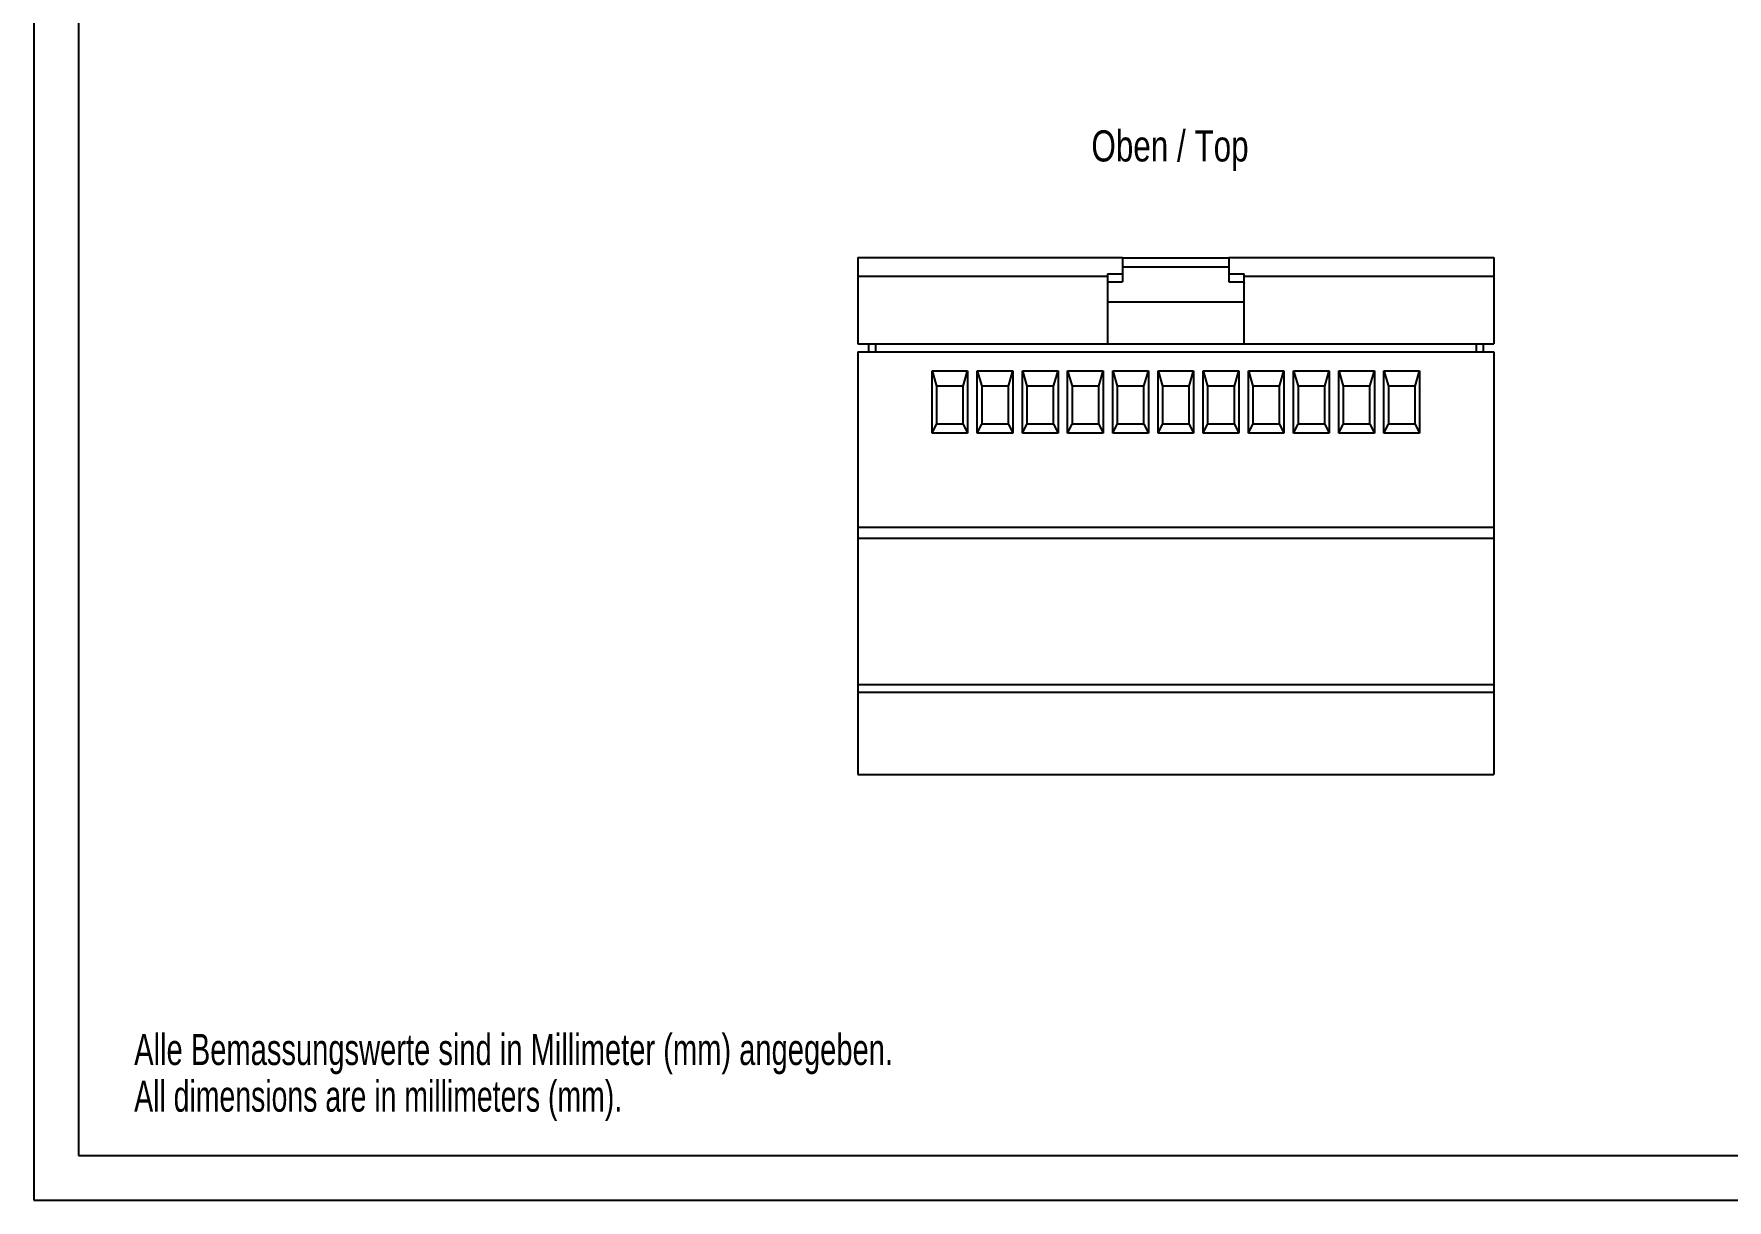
# Model space of a CAD drawing. Extents: x 0 to 420, y 0 to 297.
# Drawn here: x 0 to 190.3, y 0 to 131.1 of the extents above; entities that cross this region are included whole.
import ezdxf

# ---------------------------------------------------------------- set-up
doc = ezdxf.new("R2010")
doc.units = 0
doc.header["$LTSCALE"] = 23.1
for name, color, linetype in [('13000_TOP', 7, 'CONTINUOUS'), ('13300_TOP_GERMAN_ENGLISH', 7, 'CONTINUOUS'), ('90000_FRAME', 7, 'CONTINUOUS'), ('91000_TIP', 7, 'CONTINUOUS')]:
    doc.layers.add(name, color=color, linetype=linetype)
doc.styles.get("Standard").update_dxf_attribs({"font": 'txt', "width": 0.8})

msp = doc.modelspace()

# ---------------------------------------------------------------- linework, layer by layer
at = {"layer": '13000_TOP', "color": 7, "linetype": 'CONTINUOUS'}
for p, q in [((92.607, 105.951), (92.607, 96.251)), ((92.607, 105.951), (122.382, 105.951)), ((122.382, 105.951), (122.382, 103.201)), ((122.382, 105.901), (134.332, 105.901)), ((122.382, 104.901), (134.332, 104.901)), ((134.332, 105.951), (134.332, 103.201)), ((134.332, 105.951), (164.107, 105.951)), ((164.107, 105.951), (164.107, 96.251)), ((92.607, 103.843), (120.668, 103.843)), ((120.668, 104.124), (120.668, 96.251)), ((120.668, 104.124), (122.382, 104.124)), ((120.668, 103.201), (122.382, 103.201)), ((134.332, 104.124), (136.046, 104.124)), ((134.332, 103.201), (136.046, 103.201)), ((136.043, 100.948), (136.043, 103.051)), ((136.046, 96.251), (136.046, 104.124)), ((136.046, 103.843), (164.107, 103.843)), ((120.668, 100.948), (136.046, 100.948)), ((92.607, 96.251), (164.107, 96.251)), ((92.607, 95.351), (92.607, 47.828)), ((92.607, 95.351), (164.107, 95.351)), ((93.807, 96.251), (93.807, 95.351)), ((94.607, 96.251), (94.607, 95.351)), ((162.107, 96.251), (162.107, 95.351)), ((162.907, 96.251), (162.907, 95.351)), ((164.107, 95.351), (164.107, 47.828)), ((100.957, 93.201), (101.457, 91.501)), ((100.957, 86.201), (100.957, 93.201)), ((100.957, 93.201), (104.957, 93.201)), ((101.457, 91.501), (101.457, 87.201)), ((104.457, 91.501), (101.457, 91.501)), ((104.457, 91.501), (104.957, 93.201)), ((104.457, 87.201), (104.457, 91.501)), ((104.957, 93.201), (104.957, 86.201)), ((106.037, 93.201), (106.537, 91.501)), ((106.037, 86.201), (106.037, 93.201)), ((106.037, 93.201), (110.037, 93.201)), ((106.537, 91.501), (106.537, 87.201)), ((109.537, 91.501), (106.537, 91.501)), ((109.537, 91.501), (110.037, 93.201)), ((109.537, 87.201), (109.537, 91.501)), ((110.037, 93.201), (110.037, 86.201)), ((111.117, 93.201), (111.617, 91.501)), ((111.117, 86.201), (111.117, 93.201)), ((111.117, 93.201), (115.117, 93.201)), ((111.617, 91.501), (111.617, 87.201)), ((114.617, 91.501), (111.617, 91.501)), ((114.617, 91.501), (115.117, 93.201)), ((114.617, 87.201), (114.617, 91.501)), ((115.117, 93.201), (115.117, 86.201)), ((116.197, 93.201), (116.697, 91.501)), ((116.197, 86.201), (116.197, 93.201)), ((116.197, 93.201), (120.197, 93.201)), ((116.697, 91.501), (116.697, 87.201)), ((119.697, 91.501), (116.697, 91.501)), ((119.697, 91.501), (120.197, 93.201)), ((119.697, 87.201), (119.697, 91.501)), ((120.197, 93.201), (120.197, 86.201)), ((121.277, 93.201), (121.777, 91.501)), ((121.277, 86.201), (121.277, 93.201)), ((121.277, 93.201), (125.277, 93.201)), ((121.777, 91.501), (121.777, 87.201)), ((124.777, 91.501), (121.777, 91.501)), ((124.777, 91.501), (125.277, 93.201)), ((124.777, 87.201), (124.777, 91.501)), ((125.277, 93.201), (125.277, 86.201)), ((126.357, 93.201), (126.857, 91.501)), ((126.357, 86.201), (126.357, 93.201)), ((126.357, 93.201), (130.357, 93.201)), ((126.857, 91.501), (126.857, 87.201)), ((129.857, 91.501), (126.857, 91.501)), ((129.857, 91.501), (130.357, 93.201)), ((129.857, 87.201), (129.857, 91.501)), ((130.357, 93.201), (130.357, 86.201)), ((131.437, 93.201), (131.937, 91.501)), ((131.437, 86.201), (131.437, 93.201)), ((131.437, 93.201), (135.437, 93.201)), ((131.937, 91.501), (131.937, 87.201)), ((134.937, 91.501), (131.937, 91.501)), ((134.937, 91.501), (135.437, 93.201)), ((134.937, 87.201), (134.937, 91.501)), ((135.437, 93.201), (135.437, 86.201)), ((136.517, 93.201), (137.017, 91.501)), ((136.517, 86.201), (136.517, 93.201)), ((136.517, 93.201), (140.517, 93.201)), ((137.017, 91.501), (137.017, 87.201)), ((140.017, 91.501), (137.017, 91.501)), ((140.017, 91.501), (140.517, 93.201)), ((140.017, 87.201), (140.017, 91.501)), ((140.517, 93.201), (140.517, 86.201)), ((141.597, 93.201), (142.097, 91.501)), ((141.597, 86.201), (141.597, 93.201)), ((141.597, 93.201), (145.597, 93.201)), ((142.097, 91.501), (142.097, 87.201)), ((145.097, 91.501), (142.097, 91.501)), ((145.097, 91.501), (145.597, 93.201)), ((145.097, 87.201), (145.097, 91.501)), ((145.597, 93.201), (145.597, 86.201)), ((146.677, 93.201), (147.177, 91.501)), ((146.677, 86.201), (146.677, 93.201)), ((146.677, 93.201), (150.677, 93.201)), ((147.177, 91.501), (147.177, 87.201)), ((150.177, 91.501), (147.177, 91.501)), ((150.177, 91.501), (150.677, 93.201)), ((150.177, 87.201), (150.177, 91.501)), ((150.677, 93.201), (150.677, 86.201)), ((151.757, 93.201), (152.257, 91.501)), ((151.757, 86.201), (151.757, 93.201)), ((151.757, 93.201), (155.757, 93.201)), ((152.257, 91.501), (152.257, 87.201)), ((155.257, 91.501), (152.257, 91.501)), ((155.257, 91.501), (155.757, 93.201)), ((155.257, 87.201), (155.257, 91.501)), ((155.757, 93.201), (155.757, 86.201)), ((100.957, 86.201), (101.457, 87.201)), ((104.957, 86.201), (100.957, 86.201)), ((104.457, 87.201), (101.457, 87.201)), ((104.457, 87.201), (104.957, 86.201)), ((106.037, 86.201), (106.537, 87.201)), ((110.037, 86.201), (106.037, 86.201)), ((109.537, 87.201), (106.537, 87.201)), ((109.537, 87.201), (110.037, 86.201)), ((111.117, 86.201), (111.617, 87.201)), ((115.117, 86.201), (111.117, 86.201)), ((114.617, 87.201), (111.617, 87.201)), ((114.617, 87.201), (115.117, 86.201)), ((116.197, 86.201), (116.697, 87.201)), ((120.197, 86.201), (116.197, 86.201)), ((119.697, 87.201), (116.697, 87.201)), ((119.697, 87.201), (120.197, 86.201)), ((121.277, 86.201), (121.777, 87.201)), ((125.277, 86.201), (121.277, 86.201)), ((124.777, 87.201), (121.777, 87.201)), ((124.777, 87.201), (125.277, 86.201)), ((126.357, 86.201), (126.857, 87.201)), ((130.357, 86.201), (126.357, 86.201)), ((129.857, 87.201), (126.857, 87.201)), ((129.857, 87.201), (130.357, 86.201)), ((131.437, 86.201), (131.937, 87.201)), ((135.437, 86.201), (131.437, 86.201)), ((134.937, 87.201), (131.937, 87.201)), ((134.937, 87.201), (135.437, 86.201)), ((136.517, 86.201), (137.017, 87.201)), ((140.517, 86.201), (136.517, 86.201)), ((140.017, 87.201), (137.017, 87.201)), ((140.017, 87.201), (140.517, 86.201)), ((141.597, 86.201), (142.097, 87.201)), ((145.597, 86.201), (141.597, 86.201)), ((145.097, 87.201), (142.097, 87.201)), ((145.097, 87.201), (145.597, 86.201)), ((146.677, 86.201), (147.177, 87.201)), ((150.677, 86.201), (146.677, 86.201)), ((150.177, 87.201), (147.177, 87.201)), ((150.177, 87.201), (150.677, 86.201)), ((151.757, 86.201), (152.257, 87.201)), ((155.757, 86.201), (151.757, 86.201)), ((155.257, 87.201), (152.257, 87.201)), ((155.257, 87.201), (155.757, 86.201)), ((92.607, 75.634), (164.107, 75.634)), ((92.607, 74.398), (164.107, 74.398)), ((92.607, 57.959), (164.107, 57.959)), ((92.607, 57.081), (164.107, 57.081)), ((92.607, 47.828), (164.107, 47.828))]:
    msp.add_line(p, q, dxfattribs=at)
msp.add_arc((135.607, 103.051), 0.436, 0, 6.60941, dxfattribs=at)
at = {"layer": '13000_TOP', "color": 7, "linetype": 'CONTINUOUS', "start_tangent": (0.0057815, -0.0499072), "end_tangent": (0, -0.050241)}
msp.add_spline([(136.04, 103.101), (136.043, 103.051)], degree=3, dxfattribs=at)
at = {"layer": '90000_FRAME', "color": 7, "linetype": 'CONTINUOUS'}
for p, q in [((0, 297), (0, 0)), ((5, 292), (5, 5)), ((5, 5), (415, 5)), ((0, 0), (420, 0))]:
    msp.add_line(p, q, dxfattribs=at)

# ---------------------------------------------------------------- texts
at = {"layer": '13300_TOP_GERMAN_ENGLISH', "linetype": 'CONTINUOUS', "width": 0.754762}
msp.add_text('Oben / Top', height=3.5, dxfattribs=at).set_placement((118.869, 116.741))
at = {"layer": '91000_TIP', "color": 7, "linetype": 'CONTINUOUS'}
for s, width, p in [('Alle Bemassungswerte sind in Millimeter (mm) angegeben.', 0.699134, (11.276, 15.19)), ('All dimensions are in millimeters (mm).', 0.68254, (11.276, 9.94))]:
    msp.add_text(s, height=3.5, dxfattribs=dict(at, width=width)).set_placement(p)

doc.saveas('drawing.dxf')
